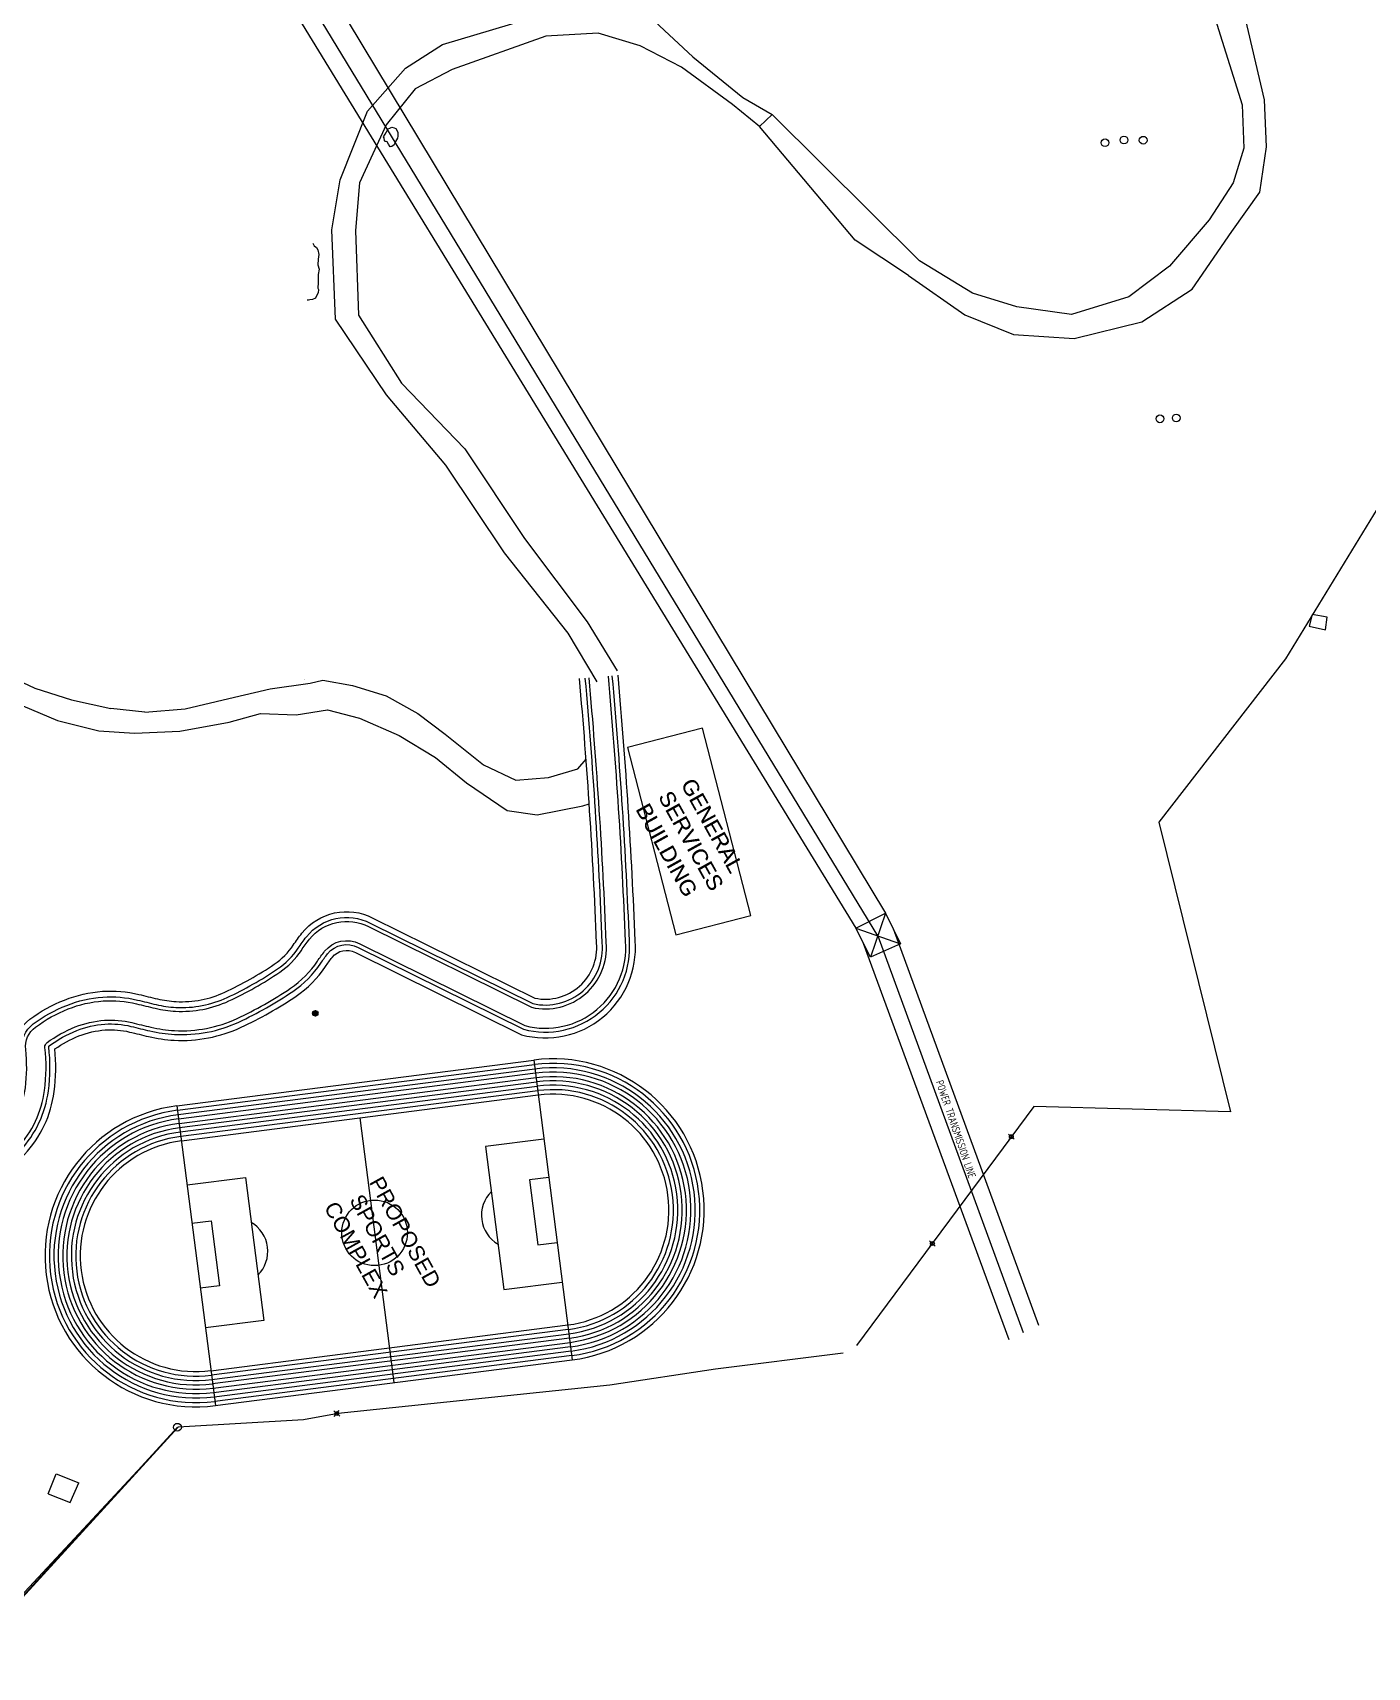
# Model space of a CAD drawing. Header units: millimetres. Extents: x -616979 to 2364082, y 43054 to 1637649.
# Drawn here: x 1484477 to 1817375, y 647685 to 1055457 of the extents above; entities that cross this region are included whole.
import ezdxf

# ---------------------------------------------------------------- set-up
doc = ezdxf.new("R2010")
doc.units = ezdxf.units.MM
doc.styles.add('DIMTEXT', font='dim.shx', dxfattribs={"width": 0.75})
doc.styles.get("Standard").update_dxf_attribs({"font": 'arial.ttf'})

# ---------------------------------------------------------------- blocks, each defined once
blk = doc.blocks.new('ip')
at = {"lineweight": 30}
for radius in [0.00127, 0.000953]:
    blk.add_circle((0, 0), radius, dxfattribs=at)

msp = doc.modelspace()

# ---------------------------------------------------------------- hatches: boundary and pattern name
at = {"lineweight": 5}
h = msp.add_hatch(dxfattribs=at)
h.set_pattern_fill('SWAMP', color=256, scale=2.898096, angle=-85.87764716, style=0)
h.set_pattern_definition([(274.122352842, (-1143710390.68, 498773025.67), (66.2303370004, -32.12787192), [9.2014557405, -64.4101901834]), (4.122352842, (-1143710390.348, 498773021.08), (60.9386481786, 41.2933269604), [4.6007278702, -122.898410395]), (4.122352842, (-1143710390.265, 498773019.934), (60.9386481786, 41.2933269604), [3.6805822962, -123.8185559692]), (4.122352842, (-1143710390.43, 498773022.23), (60.9386481786, 41.2933269604), [3.6805822962, -123.8185559692]), (334.122352842, (-1143710390.18, 498773018.79), (60.9387217525, 41.2932183835), [2.944465837, -70.667180087]), (34.122352842, (-1143710390.513, 498773023.376), (-5.291615248, 73.4210903036), [2.944465837, -70.667180087])])
h.paths.add_polyline_path([(1555012.918, 810360.988, 1), (1554946.772, 811278.753, 1)])

# ---------------------------------------------------------------- linework, layer by layer
for p, q in [((1457642.395, 1233176.681), (1697214.597, 835826.836)), ((1695269.522, 830144.664), (1453358.647, 1227998.89)), ((1449646.209, 1224387.17), (1689801.179, 832067.297)), ((1778893.948, 1060506.423), (1786202.714, 1037484.158)), ((1791717.306, 1038710.68), (1786484.859, 1061064.177)), ((1586691.502, 1052483.439), (1611807.272, 1060013.793)), ((1639639.059, 1058255.008), (1649120.075, 1049399.204)), ((1577495.966, 1046600.052, 78248.6), (1586691.502, 1052483.439)), ((1612469.103, 1054553.419), (1589067.823, 1046254.609)), ((1625539.226, 1055377.26), (1612469.103, 1054553.419)), ((1636013.699, 1052196.05), (1625539.226, 1055377.26)), ((1646344.095, 1046846.675, 75350.504), (1636013.699, 1052196.05)), ((1649120.075, 1049399.204), (1661613.208, 1039294.126)), ((1567950.074, 1035912.717, 73418.44), (1577495.966, 1046600.052, 78248.6)), ((1589067.823, 1046254.609), (1579894.899, 1041442.335)), ((1659067.27, 1037515.451), (1646344.095, 1046846.675, 75350.504)), ((1579894.899, 1041442.335), (1572618.381, 1032503.263, 73418.44)), ((1561145.318, 1018713.428), (1567950.074, 1035912.717, 73418.44)), ((1665791.537, 1032023.242), (1659067.27, 1037515.451)), ((1661613.208, 1039294.126), (1668947.529, 1035026.533)), ((1786202.714, 1037484.158), (1786538.789, 1026653.007)), ((1792267.182, 1026982.576), (1791717.306, 1038710.68)), ((1572618.381, 1032503.263, 73418.44), (1565987.697, 1017978.639)), ((1668947.529, 1035026.533), (1665791.537, 1032023.242)), ((1689666.129, 1003732.104, 78248.6), (1665791.537, 1032023.242)), ((1705706.404, 998555.643), (1668947.529, 1035026.533)), ((1786538.789, 1026653.007), (1783922.861, 1017980.913, 98535.274)), ((1790606.549, 1015706.97, 98535.274), (1792267.182, 1026982.576)), ((1559127.276, 1006262.316, 77282.568), (1561145.318, 1018713.428)), ((1565987.697, 1017978.639), (1565016.674, 1006126.85, 76316.536)), ((1783922.861, 1017980.913, 98535.274), (1777926.871, 1008748.762)), ((1783568.189, 1005863.936, 96603.21), (1790606.549, 1015706.97, 98535.274)), ((1777926.871, 1008748.762), (1768037.693, 997237.79)), ((1560024.015, 984005.291, 78248.6), (1559127.276, 1006262.316, 77282.568)), ((1565016.674, 1006126.85, 76316.536), (1565712.203, 984975.409, 78248.6)), ((1702952.283, 994921.741), (1689666.129, 1003732.104, 78248.6)), ((1773702.195, 991487.89, 94671.146), (1783568.189, 1005863.936, 96603.21)), ((1718877.992, 990446.225), (1705706.404, 998555.643)), ((1768037.693, 997237.79), (1757855.616, 989583.08, 78248.6)), ((1702952.283, 994921.741), (1716980.463, 985032.87)), ((1761166.12, 983326.348), (1773702.195, 991487.89, 94671.146)), ((1729939.987, 987028.419), (1718877.992, 990446.225)), ((1743624.672, 985157.529), (1729939.987, 987028.419)), ((1757855.616, 989583.08, 78248.6), (1743624.672, 985157.529)), ((1572744.466, 965097.536, 78248.6), (1560024.015, 984005.291, 78248.6)), ((1565712.203, 984975.409, 78248.6), (1576508.256, 968037.803)), ((1716980.463, 985032.87), (1729104.193, 980201.007)), ((1744236.582, 979193.791), (1761166.12, 983326.348)), ((1729104.193, 980201.007), (1744236.582, 979193.791)), ((1846953.462, 981189.999), (1796937.741, 899253.156)), ((1576508.256, 968037.803), (1592268.301, 951643.142)), ((1587527.431, 947533.235, 82112.728), (1572744.466, 965097.536, 78248.6)), ((1592268.301, 951643.142), (1607159.584, 929281.659)), ((1602174.145, 925722.98, 84044.793), (1587527.431, 947533.235, 82112.728)), ((1618031.628, 905640.473, 78248.6), (1602174.145, 925722.98, 84044.793)), ((1607159.584, 929281.659), (1622774.679, 908488.105)), ((1625285.623, 893508.212, 78248.6), (1618031.628, 905640.473, 78248.6)), ((1622774.679, 908488.105), (1630298.628, 896239.984, 87908.921)), ((1796937.741, 899253.156), (1765339.585, 858551.214)), ((1475955.737, 896208.571), (1484984.765, 891971.11)), ((1543725.513, 891797.887), (1553698.146, 893160.723)), ((1553698.146, 893160.723), (1556819.722, 893913.557)), ((1556819.722, 893913.557), (1564237.85, 892581.832)), ((1484984.765, 891971.11), (1494158.06, 889010.894)), ((1494158.06, 889010.894), (1503977.122, 886860.429)), ((1522471.241, 886794.787), (1533423.908, 889328.516)), ((1533423.908, 889328.516), (1543725.513, 891797.887)), ((1564237.85, 892581.832), (1572666.587, 890034.788)), ((1572666.587, 890034.788), (1580561.892, 885589.706)), ((1479860.24, 888450.148), (1490692.724, 883916.51)), ((1512460.674, 885985.158), (1503977.122, 886860.429)), ((1512460.674, 885985.158), (1522471.241, 886794.787)), ((1533519.761, 883467.187, 97569.242), (1541333.101, 885658.297)), ((1541333.101, 885658.297), (1550170.203, 885261.712, 96603.21)), ((1550170.203, 885261.712, 96603.21), (1557996.724, 886519.338)), ((1557996.724, 886519.338), (1565955.273, 884448.826)), ((1580561.892, 885589.706), (1587395.072, 880481.14)), ((1490692.724, 883916.51), (1500934.907, 881270.624)), ((1500934.907, 881270.624), (1509853.098, 880721.115)), ((1509853.098, 880721.115), (1521216.64, 881249.559)), ((1521216.64, 881249.559), (1533519.761, 883467.187, 97569.242)), ((1565955.273, 884448.826), (1575928.198, 880096.341)), ((1651550.557, 881979.785, 88874.953), (1632838.376, 877169.224, 88874.953)), ((1663576.958, 835199.332, 88874.953), (1651550.557, 881979.785, 88874.953)), ((1575928.198, 880096.341), (1584982.93, 874628.752)), ((1587395.072, 880481.14), (1596950.201, 872827.79)), ((1632838.376, 877169.224, 88874.953), (1644864.777, 830388.772, 88874.953)), ((1584982.93, 874628.752), (1592709.749, 868355.518)), ((1596950.201, 872827.79), (1604973.186, 869016.617)), ((1620426.463, 871848.568), (1622512.07, 874226.787)), ((1604973.186, 869016.617), (1613114.822, 869619.875)), ((1613114.822, 869619.875), (1620426.463, 871848.568)), ((1592709.749, 868355.518), (1602793.969, 861424.089)), ((1602793.969, 861424.089), (1610314.162, 860315.704)), ((1610314.162, 860315.704), (1621704.394, 862583.628)), ((1621704.394, 862583.628), (1623289.804, 863111.754)), ((1765339.585, 858551.214), (1783276.356, 786232.332)), ((1644864.777, 830388.772, 88874.953), (1663576.958, 835199.332, 88874.953)), ((1689801.179, 832067.297), (1697214.597, 835826.836)), ((1689801.179, 832067.297), (1700906.984, 828162.569)), ((1693439.009, 824797.167), (1689801.179, 832067.297)), ((1697214.597, 835826.836), (1693439.009, 824797.167)), ((1697214.597, 835826.836), (1700906.984, 828162.569)), ((1699069.992, 831975.603), (1735359.325, 733068.955)), ((1691665.583, 828341.324), (1727954.916, 729434.676)), ((1700906.984, 828162.569), (1693439.009, 824797.167)), ((1695269.522, 830144.664), (1731558.855, 731238.016)), ((1520442.778, 787747.577), (1609471.634, 799165.151)), ((1520579.217, 786683.689), (1609608.073, 798101.263)), ((1520724.22, 785553.023), (1609753.076, 796970.597)), ((1520854.952, 784533.636), (1609883.808, 795951.209)), ((1609471.634, 799165.151), (1619062.395, 724380.912)), ((1521002.809, 783380.719), (1610031.665, 794798.293)), ((1521136.394, 782339.082), (1610165.25, 793756.656)), ((1521275.688, 781252.93), (1610304.544, 792670.504)), ((1521414.983, 780166.779), (1610443.839, 791584.352)), ((1520442.778, 787747.577), (1530033.539, 712963.338)), ((1521557.133, 779058.361), (1610585.989, 790475.935)), ((1734174.829, 787610.016), (1689985.415, 727969.804)), ((1783276.356, 786232.332), (1734174.829, 787610.016)), ((1566071.561, 784767.148), (1574545.113, 718694.382)), ((1612000.859, 779443.445), (1597450.648, 777577.443)), ((1729325.556, 779439.057), (1727864.926, 780703.298)), ((1727963.121, 779340.862), (1729227.361, 780801.493)), ((1597450.648, 777577.443), (1602024.631, 741911.682)), ((1522972.003, 768025.872), (1537522.214, 769891.875)), ((1537522.214, 769891.875), (1542096.196, 734226.114)), ((1613225.921, 769890.984), (1608434.998, 769276.569)), ((1608434.998, 769276.569), (1610517.184, 753040.663)), ((1524197.065, 758473.411), (1528987.988, 759087.826)), ((1528987.988, 759087.826), (1531070.175, 742851.92)), ((1610517.184, 753040.663), (1615308.107, 753655.078)), ((1709626.135, 752782.069), (1708165.505, 754046.309)), ((1708263.7, 752683.874), (1709527.94, 754144.504)), ((1531070.175, 742851.92), (1526279.251, 742237.505)), ((1602024.631, 741911.682), (1616574.841, 743777.685)), ((1542096.196, 734226.114), (1527545.985, 732360.111)), ((1528916.331, 721674.803), (1617945.187, 733092.377)), ((1529052.77, 720610.915), (1618081.626, 732028.489)), ((1529197.773, 719480.249), (1618226.629, 730897.822)), ((1529328.505, 718460.862), (1618357.361, 729878.435)), ((1529476.362, 717307.945), (1618505.218, 728725.519)), ((1529609.947, 716266.308), (1618638.803, 727683.881)), ((1529749.242, 715180.156), (1618778.098, 726597.73)), ((1686671.278, 726082.848), (1654806.403, 722091.15)), ((1529888.536, 714094.004), (1618917.392, 725511.578)), ((1530030.686, 712985.587), (1619059.542, 724403.16)), ((1654806.403, 722091.15), (1628424.104, 718105.65)), ((1628424.104, 718105.65), (1560666.058, 710994.311)), ((1560666.058, 710994.311), (1552001.132, 709412.529)), ((1561060.832, 710361.68), (1559600.202, 711625.92)), ((1559698.397, 710263.485), (1560962.637, 711724.115)), ((1520725.374, 707560.683), (1465717.313, 648528.785)), ((1520589.894, 707574.6), (1465806.164, 647819.017, 35743.188)), ((1520770.497, 707558.788), (1465969.311, 647685.286)), ((1552001.132, 709412.529), (1520770.497, 707558.788)), ((1488356.611, 690996.509, 56509.014), (1490330.143, 695979.846, 56513.148)), ((1490330.143, 695979.846, 56513.148), (1495977.641, 693743.392, 56388.26)), ((1493817.145, 688834.095, 54749.869), (1495977.641, 693743.392, 56388.26)), ((1488356.611, 690996.509, 56509.014), (1493817.145, 688834.095, 56388.26))]:
    msp.add_line(p, q, dxfattribs=at)
for points, elevation in [([(1573535.998, 1031679.518), (1574077.618, 1031884.68), (1574642.646, 1031757.747), (1575039.469, 1031537.602), (1575552.521, 1030611.785), (1575528.454, 1029663.344), (1575486.029, 1029144.783), (1575004.357, 1028327.812), (1574630.11, 1027515.356), (1574088.029, 1027104.954), (1573662.925, 1026979.39), (1573247.741, 1027629.411), (1572897.935, 1028260.647), (1572636.448, 1028335.766), (1572379.549, 1028303.42), (1572220.892, 1028490.53), (1572104.667, 1029196.198), (1572019.507, 1029501.421)], 77282.568), ([(1572019.507, 1029501.421), (1572366.828, 1030180.895), (1572715.625, 1030755.842), (1572926.497, 1031063.52), (1573169.856, 1031484.627), (1573535.998, 1031679.518)], 77282.568), ([(1554319.114, 1002924.062), (1554692.702, 1002250.177), (1555251.92, 1001835.188), (1555559.247, 1001280.607), (1555815.745, 1000104.779), (1555658.214, 998963.109), (1555640.382, 997569.357), (1555919.321, 996471.863), (1555716.91, 995173.527), (1555682.578, 994166.024), (1555648.247, 993158.522), (1555630.411, 991764.768), (1555725.222, 991356.025), (1555707.836, 990555.605), (1555276.416, 989789.346), (1555041.017, 989263.507), (1554257.392, 988895.166), (1553641.847, 988817.651), (1553283.699, 988750.978), (1552912.731, 988699.475)], 82112.728)]:
    msp.add_lwpolyline(points, dxfattribs=dict(at, elevation=elevation))
msp.add_lwpolyline([(1807399.561, 909626.84), (1803659.517, 910359.72), (1802866.983, 907447.35), (1806951.192, 906454.525), (1807399.561, 909626.84)], dxfattribs=at)
at = {"lineweight": 5, "elevation": 1029.061}
for points in [[(1392183.566, 672335.246), (1392217.54, 737435.956, -0.2974702053), (1405085.113, 757127.975, -0.0407942234), (1418179.741, 761645.338, 0.0173315472), (1436829.762, 767115.628), (1448035.616, 770400.648, -0.0167363585), (1457343.058, 772368.384, 0.1630159344), (1475364.425, 782168.312, 0.1560404343), (1480247.637, 792542.08, 0.0605081616), (1480333.105, 801535.683, -0.2685646151), (1483762.333, 809353.247, -0.0634123954), (1492420.688, 814151.155, -0.0770991182), (1501879.619, 816320.693, -0.0784261049), (1510955.395, 815547.741, 0.0024542613), (1515615.25, 814424.251, 0.0446264454), (1520266.408, 813757.021, 0.1227205268), (1532400.707, 816102.407, 0.0400778369), (1544741.117, 823090.659, 0.0970328431), (1549479.624, 827861.866, -0.0202580651), (1551609.719, 830789.429, -0.3590551751), (1569344.254, 834603.497), (1609735.116, 814619.027, 0.5035876385), (1625117.321, 828318.806, 0.0124991234), (1620867.754, 894311.83)], [(1393632.343, 671815.619), (1393666.588, 737435.2, -0.2974702053), (1405667.68, 755801.191, -0.0407942234), (1418539.156, 760241.571, 0.0173091431), (1437261.571, 765732.185), (1448413.034, 769001.26, -0.0166806735), (1457595.174, 770941.437, 0.1630159344), (1476425.131, 781181.072, 0.1560404343), (1481684.388, 792353.7, 0.0605081616), (1481773.177, 801696.724, -0.2685646151), (1484619.153, 808184.659, -0.0634123954), (1492957.306, 812805.13, -0.0770991182), (1501983.239, 814875.354, -0.0784261049), (1510608.851, 814140.742, 0.0024542613), (1515282.535, 813013.917, 0.0446264454), (1520189.226, 812310.03, 0.1227205268), (1533011.55, 814788.401, 0.0400778369), (1545553.773, 821890.938, 0.0970328431), (1550684.906, 827057.48, -0.0202580651), (1552745.945, 829890.135, -0.3593370166), (1568689.557, 833310.712), (1609253.872, 813240.421, 0.506938329), (1626563.849, 828411.374, 0.0124923926), (1622311.028, 894441.061)], [(1394597.209, 669580.123), (1394632.62, 737434.695, -0.2974702053), (1406056.058, 754916.668, -0.0407942234), (1418778.765, 759305.726, 0.0172943028), (1437549.409, 764809.879), (1448664.56, 768068.309, -0.0166430699), (1457763.252, 769990.139, 0.1630159344), (1477132.269, 780522.912, 0.1560404343), (1482642.222, 792228.113, 0.0605081616), (1482733.225, 801804.085, -0.2685646151), (1485190.367, 807405.6, -0.0634123954), (1493315.051, 811907.781, -0.0770991182), (1502052.319, 813911.795, -0.0784261049), (1510377.821, 813202.742, 0.0024542613), (1515060.725, 812073.695, 0.0446264453), (1520137.772, 811345.369, 0.1227205268), (1533418.778, 813912.397, 0.0400778369), (1546095.544, 821091.124, 0.0970328431), (1551488.427, 826521.222, -0.0202580651), (1553503.429, 829290.605, -0.3595530411), (1568252.708, 832449.045), (1608928.457, 812323.619, 0.5089041955), (1627528.239, 828472.098, 0.0124881), (1623273.21, 894527.216, 0.0124881)], [(1399428.832, 670331.322), (1399462.78, 737432.175, -0.2974702053), (1407997.948, 750494.054, -0.0407942234), (1419976.812, 754626.502, 0.0172212261), (1438988.189, 760198.229), (1449921.121, 763403.241, -0.0164490319), (1458603.641, 765233.649, 0.1630159344), (1480667.956, 777232.112, 0.1560404343), (1487431.392, 791600.178, 0.0605081616), (1487533.463, 802340.89, -0.2685646151), (1488046.435, 803510.304, -0.0634123954), (1495103.776, 807421.032, -0.0770991182), (1502397.721, 809094, -0.0784261049), (1509222.675, 808512.743, 0.0024542613), (1513951.675, 807372.582, 0.0446264453), (1519880.501, 806522.065, 0.1227205268), (1535454.92, 809532.377, 0.0400778369), (1548804.398, 817092.054, 0.0970328431), (1555506.031, 823839.934, -0.0202580651), (1557290.851, 826292.958, -0.3612369387), (1566062.006, 828143.905), (1607257.736, 807761.205, 0.5165202627), (1632350.553, 828766.324, 0.0124684982), (1628084.124, 894957.987, 0.0124684982)], [(1400393.97, 670667.283), (1400428.812, 737431.671, -0.2974702053), (1408386.326, 749609.532, -0.0407942234), (1420216.421, 753690.658, 0.0172068314), (1439275.864, 759275.876), (1450172.214, 762470.164, -0.0164089698), (1458771.718, 764282.351, 0.1630159344), (1481375.093, 776573.952, 0.1560404343), (1488389.226, 791474.591, 0.0605081616), (1488493.511, 802448.251, -0.268564615), (1488617.648, 802731.245, -0.0634123954), (1495461.521, 806523.683, -0.0770991182), (1502466.801, 808130.441, -0.0784261049), (1508991.646, 807574.744, 0.0024542613), (1513729.865, 806432.36, 0.0446264453), (1519829.046, 805557.404, 0.1227205268), (1535862.148, 808656.373, 0.0400778369), (1549346.169, 816292.24, 0.0970328431), (1556309.552, 823303.677, -0.0202580651), (1558048.335, 825693.429, -0.361799306), (1565621.992, 827283.804), (1606916.415, 806852.273, 0.5177223186), (1633315.076, 828823.624, 0.0124648854), (1629046.306, 895044.142, 0.0124648854)], [(1401842.889, 670421.004), (1401877.86, 737430.914, -0.2974702053), (1408968.892, 748282.747, -0.0407942234), (1420575.835, 752286.891, 0.0171853743), (1439707.327, 757892.331), (1450548.714, 761070.506, -0.016348057), (1459023.835, 762855.404, 0.1630159344), (1482435.799, 775586.712, 0.1560404343), (1489825.977, 791286.211, 0.0569215717), (1490003.421, 801941.598, -0.0578819078), (1495998.139, 805177.658, -0.0770991182), (1502570.422, 806685.103, -0.0784261049), (1508645.102, 806167.744, 0.0024542613), (1513397.151, 805022.026, 0.0446264453), (1519751.865, 804110.413, 0.1227205268), (1536472.991, 807342.366, 0.0400778369), (1550158.825, 815092.519, 0.0970328431), (1557514.834, 822499.29, -0.0202580651), (1559184.562, 824794.135, -0.3629557786), (1564960.064, 825994.597), (1606400.73, 805490.708, 0.519379505), (1634761.891, 828908.778, 0.0124596254), (1630489.58, 895173.373)]]:
    msp.add_lwpolyline(points, format="xyb", dxfattribs=at)
at = {"lineweight": 5}
for centre, radius in [((1751949.008, 1028002.207), 966.032), ((1756675.127, 1028678.915), 966.032), ((1761476.664, 1028631.75), 966.032), ((1765663.367, 959132.91), 966.032), ((1769718.373, 959351.558), 966.032), ((1728595.241, 780071.178), 483.016), ((1569752.586, 756064.245), 8184.439), ((1708895.82, 753414.189), 483.016), ((1560330.517, 710993.8), 483.016), ((1520589.894, 707574.6), 966.032)]:
    msp.add_circle(centre, radius, dxfattribs=at)
for centre, radius, start, end in [((1614267.014, 761773.031), 37698.359, 277.30805003, 97.30805002), ((1614269.869, 761750.774), 36603.318, 277.30805003, 97.30805002), ((1614269.869, 761750.774), 35463.392, 277.30805003, 97.30805003), ((1614267.014, 761773.031), 34413.216, 277.30805003, 97.30805002), ((1614269.869, 761750.774), 33273.297, 277.30805003, 97.30805003), ((1614269.869, 761750.774), 32223.129, 277.30805003, 97.30805002), ((1614269.869, 761750.774), 31128.082, 277.30805003, 97.30805002), ((1614269.869, 761750.774), 30033.034, 277.30805003, 97.30805002), ((1525238.158, 750355.458), 37698.359, 97.30805003, 277.30805003), ((1614269.869, 761750.774), 28893.108, 277.30805003, 97.30805003), ((1525241.013, 750333.201), 36603.318, 97.30805003, 277.30805003), ((1525241.013, 750333.201), 35463.392, 97.30805003, 277.30805003), ((1525238.158, 750355.458), 34413.216, 97.30805003, 277.30805003), ((1525241.013, 750333.201), 33273.297, 97.30805003, 277.30805003), ((1525241.013, 750333.201), 32223.129, 97.30805003, 277.30805003), ((1525241.013, 750333.201), 31128.082, 97.30805003, 277.30805003), ((1525241.013, 750333.201), 30033.034, 97.30805003, 277.30805003), ((1525238.158, 750355.458), 28893.1, 97.30805003, 277.30805003), ((1604751.391, 760440.594), 8337.587, 134.68652608, 239.92957398), ((1534782.069, 751467.325), 8337.587, 314.68652615, 59.92957391)]:
    msp.add_arc(centre, radius, start, end, dxfattribs=at)

# ---------------------------------------------------------------- block references
at = {"lineweight": 5, "xscale": 483016.0493695256, "yscale": 483016.0493695256, "zscale": 483016.0493695256, "rotation": 274.1223528421187}
msp.add_blockref('ip', (1554979.845, 810819.87), dxfattribs=at)

# ---------------------------------------------------------------- texts
at = {"lineweight": 5}
msp.add_text('.', height=966.032, rotation=274.12235284, dxfattribs=at).set_placement((1552105.555, 894347.655))
at = {"lineweight": 5, "style": 'DIMTEXT', "width": 0.75}
msp.add_text('POWER TRANSMISSION LINE', height=1932.0642, rotation=288.87999872, dxfattribs=at).set_placement((1709696.483, 793717.389))
at = {"lineweight": 5, "char_height": 3864.12839, "attachment_point": 1, "rotation": 298.99348644}
for s, insert, width in [('{\\fArial|b0|i0|c0|p34;GENERAL \\PSERVICES\\PBUILDING}', (1649415.506, 869908.038), 148357.48491), ('{\\fArial|b0|i0|c0|p34;GENERAL \\PSERVICES\\PBUILDING}', (1649425.358, 869831.218), 32491.76355), ('{\\fArial|b0|i0|c0|p34;PROPOSED \\P SPORTS \\PCOMPLEX}', (1571671.388, 770587.644), 30719.02817)]:
    msp.add_mtext(s, dxfattribs=dict(at, insert=insert, width=width))

doc.saveas('drawing.dxf')
